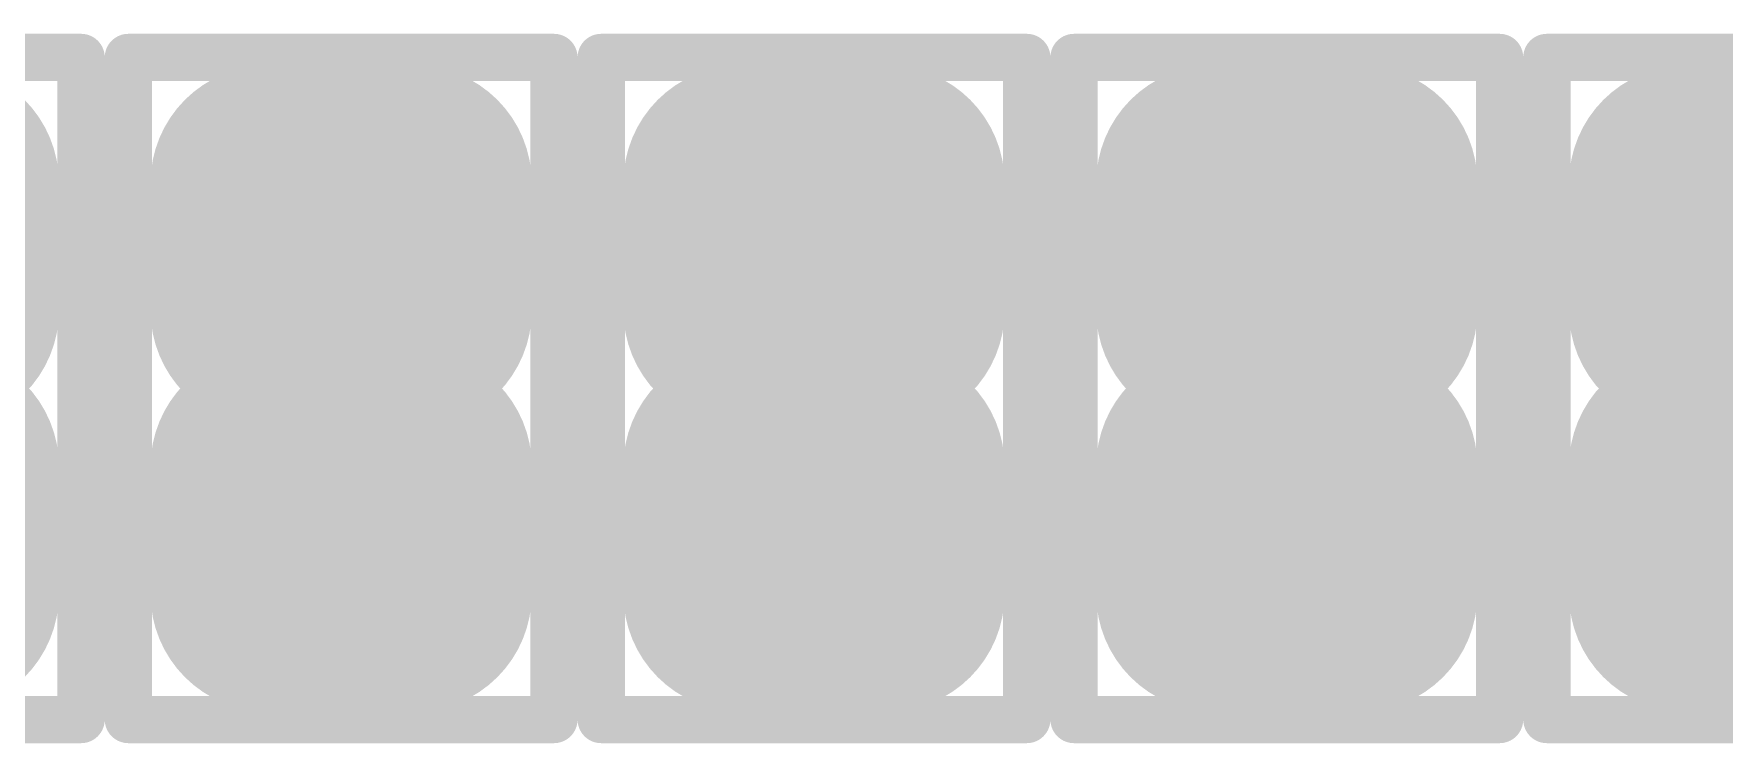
# Model space of a CAD drawing. Header units: millimetres. Extents: x 169 to 355, y 129 to 253.
# Drawn here: x 186.35 to 188.138, y 158.85 to 159.6 of the extents above; entities that cross this region are included whole.
import ezdxf

# ---------------------------------------------------------------- set-up
doc = ezdxf.new("R2010")
doc.units = ezdxf.units.MM
for name, color, linetype in [('BottomLayer', 5, 'Continuous'), ('BottomPaste', 16, 'Continuous'), ('BottomSolder', 6, 'Continuous'), ('Mechanical1', 6, 'Continuous'), ('Mechanical15', 56, 'Continuous')]:
    doc.layers.add(name, color=color, linetype=linetype)

# ---------------------------------------------------------------- blocks, each defined once
blk = doc.blocks.new('R01005_B_1336')
at = {"layer": 'BottomLayer', "const_width": 0.0225}
for points in [[(-0.2287, 0.0775, 1), (-0.2063, 0.0775, 1)], [(-0.0937, 0.0775, 1), (-0.0712, 0.0775, 1)], [(0.0712, 0.0775, 1), (0.0937, 0.0775, 1)], [(0.2063, 0.0775, 1), (0.2287, 0.0775, 1)], [(-0.2287, -0.0775, 1), (-0.2063, -0.0775, 1)], [(-0.0937, -0.0775, 1), (-0.0712, -0.0775, 1)], [(0.0712, -0.0775, 1), (0.0937, -0.0775, 1)], [(0.2063, -0.0775, 1), (0.2287, -0.0775, 1)]]:
    blk.add_lwpolyline(points, format="xyb", close=True, dxfattribs=at)
at = {"layer": 'BottomLayer'}
for points in [[(-0.0825, -0.1), (-0.0825, 0.1), (-0.2175, -0.1), (-0.2175, 0.1)], [(0.2175, -0.1), (0.2175, 0.1), (0.0825, -0.1), (0.0825, 0.1)], [(-0.06, -0.0775), (-0.06, 0.0775), (-0.24, -0.0775), (-0.24, 0.0775)], [(0.24, -0.0775), (0.24, 0.0775), (0.06, -0.0775), (0.06, 0.0775)]]:
    blk.add_solid(points, dxfattribs=at)
at = {"layer": 'BottomPaste', "const_width": 0.0225}
for points in [[(-0.2287, 0.0775, 1), (-0.2063, 0.0775, 1)], [(-0.0937, 0.0775, 1), (-0.0712, 0.0775, 1)], [(0.0712, 0.0775, 1), (0.0937, 0.0775, 1)], [(0.2063, 0.0775, 1), (0.2287, 0.0775, 1)], [(-0.2287, -0.0775, 1), (-0.2063, -0.0775, 1)], [(-0.0937, -0.0775, 1), (-0.0712, -0.0775, 1)], [(0.0712, -0.0775, 1), (0.0937, -0.0775, 1)], [(0.2063, -0.0775, 1), (0.2287, -0.0775, 1)]]:
    blk.add_lwpolyline(points, format="xyb", close=True, dxfattribs=at)
at = {"layer": 'BottomPaste'}
for points in [[(-0.0825, -0.1), (-0.0825, 0.1), (-0.2175, -0.1), (-0.2175, 0.1)], [(0.2175, -0.1), (0.2175, 0.1), (0.0825, -0.1), (0.0825, 0.1)], [(-0.06, -0.0775), (-0.06, 0.0775), (-0.24, -0.0775), (-0.24, 0.0775)], [(0.24, -0.0775), (0.24, 0.0775), (0.06, -0.0775), (0.06, 0.0775)]]:
    blk.add_solid(points, dxfattribs=at)
at = {"layer": 'BottomSolder', "const_width": 0.1241}
for points in [[(-0.2795, 0.0775, 1), (-0.1555, 0.0775, 1)], [(-0.1445, 0.0775, 1), (-0.0204, 0.0775, 1)], [(0.0204, 0.0775, 1), (0.1445, 0.0775, 1)], [(0.1555, 0.0775, 1), (0.2795, 0.0775, 1)], [(-0.2795, -0.0775, 1), (-0.1555, -0.0775, 1)], [(-0.1445, -0.0775, 1), (-0.0204, -0.0775, 1)], [(0.0204, -0.0775, 1), (0.1445, -0.0775, 1)], [(0.1555, -0.0775, 1), (0.2795, -0.0775, 1)]]:
    blk.add_lwpolyline(points, format="xyb", close=True, dxfattribs=at)
at = {"layer": 'BottomSolder'}
for points in [[(-0.0825, -0.2016), (-0.0825, 0.2016), (-0.2175, -0.2016), (-0.2175, 0.2016)], [(0.2175, -0.2016), (0.2175, 0.2016), (0.0825, -0.2016), (0.0825, 0.2016)], [(0.0416, -0.0775), (0.0416, 0.0775), (-0.3416, -0.0775), (-0.3416, 0.0775)], [(0.3416, -0.0775), (0.3416, 0.0775), (-0.0416, -0.0775), (-0.0416, 0.0775)]]:
    blk.add_solid(points, dxfattribs=at)
at = {"layer": 'Mechanical1', "const_width": 0.05}
for points in [[(-0.1999, 0.0999), (-0.1999, -0.1001)], [(-0.1999, 0.0999), (0.2001, 0.0999)], [(0.2001, 0.0999), (0.2001, -0.1001)], [(-0.1999, -0.1001), (0.2001, -0.1001)]]:
    blk.add_lwpolyline(points, dxfattribs=at)
at = {"layer": 'Mechanical1', "const_width": 0.025}
for points in [[(-0.2124, 0.0999, 1), (-0.1874, 0.0999, 1)], [(-0.2124, 0.0999, 1), (-0.1874, 0.0999, 1)], [(0.1876, 0.0999, 1), (0.2126, 0.0999, 1)], [(0.1876, 0.0999, 1), (0.2126, 0.0999, 1)], [(-0.2124, -0.1001, 1), (-0.1874, -0.1001, 1)], [(-0.2124, -0.1001, 1), (-0.1874, -0.1001, 1)], [(0.1876, -0.1001, 1), (0.2126, -0.1001, 1)], [(0.1876, -0.1001, 1), (0.2126, -0.1001, 1)]]:
    blk.add_lwpolyline(points, format="xyb", close=True, dxfattribs=at)
at = {"layer": 'Mechanical15', "const_width": 0.05}
for points in [[(-0.35, 0.225), (-0.35, -0.225)], [(-0.35, 0.225), (0.35, 0.225)], [(0.35, 0.225), (0.35, -0.225)], [(0, 0.125), (0, -0.125)], [(-0.15, 0), (0.15, 0)], [(-0.35, -0.225), (0.35, -0.225)]]:
    blk.add_lwpolyline(points, dxfattribs=at)
at = {"layer": 'Mechanical15', "const_width": 0.025}
for points in [[(-0.3625, 0.225, 1), (-0.3375, 0.225, 1)], [(-0.3625, 0.225, 1), (-0.3375, 0.225, 1)], [(0.3375, 0.225, 1), (0.3625, 0.225, 1)], [(0.3375, 0.225, 1), (0.3625, 0.225, 1)], [(-0.0125, 0.125, 1), (0.0125, 0.125, 1)], [(-0.1625, 0, 1), (-0.1375, 0, 1)], [(0.1375, 0, 1), (0.1625, 0, 1)], [(-0.0125, -0.125, 1), (0.0125, -0.125, 1)], [(-0.3625, -0.225, 1), (-0.3375, -0.225, 1)], [(-0.3625, -0.225, 1), (-0.3375, -0.225, 1)], [(0.3375, -0.225, 1), (0.3625, -0.225, 1)], [(0.3375, -0.225, 1), (0.3625, -0.225, 1)]]:
    blk.add_lwpolyline(points, format="xyb", close=True, dxfattribs=at)
blk = doc.blocks.new('R01005_B_1337')
at = {"layer": 'BottomLayer', "const_width": 0.0225}
for points in [[(-0.2287, 0.0775, 1), (-0.2063, 0.0775, 1)], [(-0.0937, 0.0775, 1), (-0.0712, 0.0775, 1)], [(0.0712, 0.0775, 1), (0.0937, 0.0775, 1)], [(0.2063, 0.0775, 1), (0.2287, 0.0775, 1)], [(-0.2287, -0.0775, 1), (-0.2063, -0.0775, 1)], [(-0.0937, -0.0775, 1), (-0.0712, -0.0775, 1)], [(0.0712, -0.0775, 1), (0.0937, -0.0775, 1)], [(0.2063, -0.0775, 1), (0.2287, -0.0775, 1)]]:
    blk.add_lwpolyline(points, format="xyb", close=True, dxfattribs=at)
at = {"layer": 'BottomLayer'}
for points in [[(-0.0825, -0.1), (-0.0825, 0.1), (-0.2175, -0.1), (-0.2175, 0.1)], [(0.2175, -0.1), (0.2175, 0.1), (0.0825, -0.1), (0.0825, 0.1)], [(-0.06, -0.0775), (-0.06, 0.0775), (-0.24, -0.0775), (-0.24, 0.0775)], [(0.24, -0.0775), (0.24, 0.0775), (0.06, -0.0775), (0.06, 0.0775)]]:
    blk.add_solid(points, dxfattribs=at)
at = {"layer": 'BottomPaste', "const_width": 0.0225}
for points in [[(-0.2287, 0.0775, 1), (-0.2063, 0.0775, 1)], [(-0.0937, 0.0775, 1), (-0.0712, 0.0775, 1)], [(0.0712, 0.0775, 1), (0.0937, 0.0775, 1)], [(0.2063, 0.0775, 1), (0.2287, 0.0775, 1)], [(-0.2287, -0.0775, 1), (-0.2063, -0.0775, 1)], [(-0.0937, -0.0775, 1), (-0.0712, -0.0775, 1)], [(0.0712, -0.0775, 1), (0.0937, -0.0775, 1)], [(0.2063, -0.0775, 1), (0.2287, -0.0775, 1)]]:
    blk.add_lwpolyline(points, format="xyb", close=True, dxfattribs=at)
at = {"layer": 'BottomPaste'}
for points in [[(-0.0825, -0.1), (-0.0825, 0.1), (-0.2175, -0.1), (-0.2175, 0.1)], [(0.2175, -0.1), (0.2175, 0.1), (0.0825, -0.1), (0.0825, 0.1)], [(-0.06, -0.0775), (-0.06, 0.0775), (-0.24, -0.0775), (-0.24, 0.0775)], [(0.24, -0.0775), (0.24, 0.0775), (0.06, -0.0775), (0.06, 0.0775)]]:
    blk.add_solid(points, dxfattribs=at)
at = {"layer": 'BottomSolder', "const_width": 0.1241}
for points in [[(-0.2795, 0.0775, 1), (-0.1555, 0.0775, 1)], [(-0.1445, 0.0775, 1), (-0.0204, 0.0775, 1)], [(0.0204, 0.0775, 1), (0.1445, 0.0775, 1)], [(0.1555, 0.0775, 1), (0.2795, 0.0775, 1)], [(-0.2795, -0.0775, 1), (-0.1555, -0.0775, 1)], [(-0.1445, -0.0775, 1), (-0.0204, -0.0775, 1)], [(0.0204, -0.0775, 1), (0.1445, -0.0775, 1)], [(0.1555, -0.0775, 1), (0.2795, -0.0775, 1)]]:
    blk.add_lwpolyline(points, format="xyb", close=True, dxfattribs=at)
at = {"layer": 'BottomSolder'}
for points in [[(-0.0825, -0.2016), (-0.0825, 0.2016), (-0.2175, -0.2016), (-0.2175, 0.2016)], [(0.2175, -0.2016), (0.2175, 0.2016), (0.0825, -0.2016), (0.0825, 0.2016)], [(0.0416, -0.0775), (0.0416, 0.0775), (-0.3416, -0.0775), (-0.3416, 0.0775)], [(0.3416, -0.0775), (0.3416, 0.0775), (-0.0416, -0.0775), (-0.0416, 0.0775)]]:
    blk.add_solid(points, dxfattribs=at)
at = {"layer": 'Mechanical1', "const_width": 0.05}
for points in [[(-0.1999, 0.0999), (-0.1999, -0.1001)], [(-0.1999, 0.0999), (0.2001, 0.0999)], [(0.2001, 0.0999), (0.2001, -0.1001)], [(-0.1999, -0.1001), (0.2001, -0.1001)]]:
    blk.add_lwpolyline(points, dxfattribs=at)
at = {"layer": 'Mechanical1', "const_width": 0.025}
for points in [[(-0.2124, 0.0999, 1), (-0.1874, 0.0999, 1)], [(-0.2124, 0.0999, 1), (-0.1874, 0.0999, 1)], [(0.1876, 0.0999, 1), (0.2126, 0.0999, 1)], [(0.1876, 0.0999, 1), (0.2126, 0.0999, 1)], [(-0.2124, -0.1001, 1), (-0.1874, -0.1001, 1)], [(-0.2124, -0.1001, 1), (-0.1874, -0.1001, 1)], [(0.1876, -0.1001, 1), (0.2126, -0.1001, 1)], [(0.1876, -0.1001, 1), (0.2126, -0.1001, 1)]]:
    blk.add_lwpolyline(points, format="xyb", close=True, dxfattribs=at)
at = {"layer": 'Mechanical15', "const_width": 0.05}
for points in [[(-0.35, 0.225), (-0.35, -0.225)], [(-0.35, 0.225), (0.35, 0.225)], [(0.35, 0.225), (0.35, -0.225)], [(0, 0.125), (0, -0.125)], [(-0.15, 0), (0.15, 0)], [(-0.35, -0.225), (0.35, -0.225)]]:
    blk.add_lwpolyline(points, dxfattribs=at)
at = {"layer": 'Mechanical15', "const_width": 0.025}
for points in [[(-0.3625, 0.225, 1), (-0.3375, 0.225, 1)], [(-0.3625, 0.225, 1), (-0.3375, 0.225, 1)], [(0.3375, 0.225, 1), (0.3625, 0.225, 1)], [(0.3375, 0.225, 1), (0.3625, 0.225, 1)], [(-0.0125, 0.125, 1), (0.0125, 0.125, 1)], [(-0.1625, 0, 1), (-0.1375, 0, 1)], [(0.1375, 0, 1), (0.1625, 0, 1)], [(-0.0125, -0.125, 1), (0.0125, -0.125, 1)], [(-0.3625, -0.225, 1), (-0.3375, -0.225, 1)], [(-0.3625, -0.225, 1), (-0.3375, -0.225, 1)], [(0.3375, -0.225, 1), (0.3625, -0.225, 1)], [(0.3375, -0.225, 1), (0.3625, -0.225, 1)]]:
    blk.add_lwpolyline(points, format="xyb", close=True, dxfattribs=at)
blk = doc.blocks.new('R01005_B_1351')
at = {"layer": 'BottomLayer', "const_width": 0.0225}
for points in [[(-0.2287, 0.0775, 1), (-0.2063, 0.0775, 1)], [(-0.0937, 0.0775, 1), (-0.0712, 0.0775, 1)], [(0.0712, 0.0775, 1), (0.0937, 0.0775, 1)], [(0.2063, 0.0775, 1), (0.2287, 0.0775, 1)], [(-0.2287, -0.0775, 1), (-0.2063, -0.0775, 1)], [(-0.0937, -0.0775, 1), (-0.0712, -0.0775, 1)], [(0.0712, -0.0775, 1), (0.0937, -0.0775, 1)], [(0.2063, -0.0775, 1), (0.2287, -0.0775, 1)]]:
    blk.add_lwpolyline(points, format="xyb", close=True, dxfattribs=at)
at = {"layer": 'BottomLayer'}
for points in [[(-0.0825, -0.1), (-0.0825, 0.1), (-0.2175, -0.1), (-0.2175, 0.1)], [(0.2175, -0.1), (0.2175, 0.1), (0.0825, -0.1), (0.0825, 0.1)], [(-0.06, -0.0775), (-0.06, 0.0775), (-0.24, -0.0775), (-0.24, 0.0775)], [(0.24, -0.0775), (0.24, 0.0775), (0.06, -0.0775), (0.06, 0.0775)]]:
    blk.add_solid(points, dxfattribs=at)
at = {"layer": 'BottomPaste', "const_width": 0.0225}
for points in [[(-0.2287, 0.0775, 1), (-0.2063, 0.0775, 1)], [(-0.0937, 0.0775, 1), (-0.0712, 0.0775, 1)], [(0.0712, 0.0775, 1), (0.0937, 0.0775, 1)], [(0.2063, 0.0775, 1), (0.2287, 0.0775, 1)], [(-0.2287, -0.0775, 1), (-0.2063, -0.0775, 1)], [(-0.0937, -0.0775, 1), (-0.0712, -0.0775, 1)], [(0.0712, -0.0775, 1), (0.0937, -0.0775, 1)], [(0.2063, -0.0775, 1), (0.2287, -0.0775, 1)]]:
    blk.add_lwpolyline(points, format="xyb", close=True, dxfattribs=at)
at = {"layer": 'BottomPaste'}
for points in [[(-0.0825, -0.1), (-0.0825, 0.1), (-0.2175, -0.1), (-0.2175, 0.1)], [(0.2175, -0.1), (0.2175, 0.1), (0.0825, -0.1), (0.0825, 0.1)], [(-0.06, -0.0775), (-0.06, 0.0775), (-0.24, -0.0775), (-0.24, 0.0775)], [(0.24, -0.0775), (0.24, 0.0775), (0.06, -0.0775), (0.06, 0.0775)]]:
    blk.add_solid(points, dxfattribs=at)
at = {"layer": 'BottomSolder', "const_width": 0.1241}
for points in [[(-0.2795, 0.0775, 1), (-0.1555, 0.0775, 1)], [(-0.1445, 0.0775, 1), (-0.0204, 0.0775, 1)], [(0.0204, 0.0775, 1), (0.1445, 0.0775, 1)], [(0.1555, 0.0775, 1), (0.2795, 0.0775, 1)], [(-0.2795, -0.0775, 1), (-0.1555, -0.0775, 1)], [(-0.1445, -0.0775, 1), (-0.0204, -0.0775, 1)], [(0.0204, -0.0775, 1), (0.1445, -0.0775, 1)], [(0.1555, -0.0775, 1), (0.2795, -0.0775, 1)]]:
    blk.add_lwpolyline(points, format="xyb", close=True, dxfattribs=at)
at = {"layer": 'BottomSolder'}
for points in [[(-0.0825, -0.2016), (-0.0825, 0.2016), (-0.2175, -0.2016), (-0.2175, 0.2016)], [(0.2175, -0.2016), (0.2175, 0.2016), (0.0825, -0.2016), (0.0825, 0.2016)], [(0.0416, -0.0775), (0.0416, 0.0775), (-0.3416, -0.0775), (-0.3416, 0.0775)], [(0.3416, -0.0775), (0.3416, 0.0775), (-0.0416, -0.0775), (-0.0416, 0.0775)]]:
    blk.add_solid(points, dxfattribs=at)
at = {"layer": 'Mechanical1', "const_width": 0.05}
for points in [[(-0.1999, 0.0999), (-0.1999, -0.1001)], [(-0.1999, 0.0999), (0.2001, 0.0999)], [(0.2001, 0.0999), (0.2001, -0.1001)], [(-0.1999, -0.1001), (0.2001, -0.1001)]]:
    blk.add_lwpolyline(points, dxfattribs=at)
at = {"layer": 'Mechanical1', "const_width": 0.025}
for points in [[(-0.2124, 0.0999, 1), (-0.1874, 0.0999, 1)], [(-0.2124, 0.0999, 1), (-0.1874, 0.0999, 1)], [(0.1876, 0.0999, 1), (0.2126, 0.0999, 1)], [(0.1876, 0.0999, 1), (0.2126, 0.0999, 1)], [(-0.2124, -0.1001, 1), (-0.1874, -0.1001, 1)], [(-0.2124, -0.1001, 1), (-0.1874, -0.1001, 1)], [(0.1876, -0.1001, 1), (0.2126, -0.1001, 1)], [(0.1876, -0.1001, 1), (0.2126, -0.1001, 1)]]:
    blk.add_lwpolyline(points, format="xyb", close=True, dxfattribs=at)
at = {"layer": 'Mechanical15', "const_width": 0.05}
for points in [[(-0.35, 0.225), (-0.35, -0.225)], [(-0.35, 0.225), (0.35, 0.225)], [(0.35, 0.225), (0.35, -0.225)], [(0, 0.125), (0, -0.125)], [(-0.15, 0), (0.15, 0)], [(-0.35, -0.225), (0.35, -0.225)]]:
    blk.add_lwpolyline(points, dxfattribs=at)
at = {"layer": 'Mechanical15', "const_width": 0.025}
for points in [[(-0.3625, 0.225, 1), (-0.3375, 0.225, 1)], [(-0.3625, 0.225, 1), (-0.3375, 0.225, 1)], [(0.3375, 0.225, 1), (0.3625, 0.225, 1)], [(0.3375, 0.225, 1), (0.3625, 0.225, 1)], [(-0.0125, 0.125, 1), (0.0125, 0.125, 1)], [(-0.1625, 0, 1), (-0.1375, 0, 1)], [(0.1375, 0, 1), (0.1625, 0, 1)], [(-0.0125, -0.125, 1), (0.0125, -0.125, 1)], [(-0.3625, -0.225, 1), (-0.3375, -0.225, 1)], [(-0.3625, -0.225, 1), (-0.3375, -0.225, 1)], [(0.3375, -0.225, 1), (0.3625, -0.225, 1)], [(0.3375, -0.225, 1), (0.3625, -0.225, 1)]]:
    blk.add_lwpolyline(points, format="xyb", close=True, dxfattribs=at)
blk = doc.blocks.new('R01005_B_1352')
at = {"layer": 'BottomLayer', "const_width": 0.0225}
for points in [[(-0.2287, 0.0775, 1), (-0.2063, 0.0775, 1)], [(-0.0937, 0.0775, 1), (-0.0712, 0.0775, 1)], [(0.0712, 0.0775, 1), (0.0937, 0.0775, 1)], [(0.2063, 0.0775, 1), (0.2287, 0.0775, 1)], [(-0.2287, -0.0775, 1), (-0.2063, -0.0775, 1)], [(-0.0937, -0.0775, 1), (-0.0712, -0.0775, 1)], [(0.0712, -0.0775, 1), (0.0937, -0.0775, 1)], [(0.2063, -0.0775, 1), (0.2287, -0.0775, 1)]]:
    blk.add_lwpolyline(points, format="xyb", close=True, dxfattribs=at)
at = {"layer": 'BottomLayer'}
for points in [[(-0.0825, -0.1), (-0.0825, 0.1), (-0.2175, -0.1), (-0.2175, 0.1)], [(0.2175, -0.1), (0.2175, 0.1), (0.0825, -0.1), (0.0825, 0.1)], [(-0.06, -0.0775), (-0.06, 0.0775), (-0.24, -0.0775), (-0.24, 0.0775)], [(0.24, -0.0775), (0.24, 0.0775), (0.06, -0.0775), (0.06, 0.0775)]]:
    blk.add_solid(points, dxfattribs=at)
at = {"layer": 'BottomPaste', "const_width": 0.0225}
for points in [[(-0.2287, 0.0775, 1), (-0.2063, 0.0775, 1)], [(-0.0937, 0.0775, 1), (-0.0712, 0.0775, 1)], [(0.0712, 0.0775, 1), (0.0937, 0.0775, 1)], [(0.2063, 0.0775, 1), (0.2287, 0.0775, 1)], [(-0.2287, -0.0775, 1), (-0.2063, -0.0775, 1)], [(-0.0937, -0.0775, 1), (-0.0712, -0.0775, 1)], [(0.0712, -0.0775, 1), (0.0937, -0.0775, 1)], [(0.2063, -0.0775, 1), (0.2287, -0.0775, 1)]]:
    blk.add_lwpolyline(points, format="xyb", close=True, dxfattribs=at)
at = {"layer": 'BottomPaste'}
for points in [[(-0.0825, -0.1), (-0.0825, 0.1), (-0.2175, -0.1), (-0.2175, 0.1)], [(0.2175, -0.1), (0.2175, 0.1), (0.0825, -0.1), (0.0825, 0.1)], [(-0.06, -0.0775), (-0.06, 0.0775), (-0.24, -0.0775), (-0.24, 0.0775)], [(0.24, -0.0775), (0.24, 0.0775), (0.06, -0.0775), (0.06, 0.0775)]]:
    blk.add_solid(points, dxfattribs=at)
at = {"layer": 'BottomSolder', "const_width": 0.1241}
for points in [[(-0.2795, 0.0775, 1), (-0.1555, 0.0775, 1)], [(-0.1445, 0.0775, 1), (-0.0204, 0.0775, 1)], [(0.0204, 0.0775, 1), (0.1445, 0.0775, 1)], [(0.1555, 0.0775, 1), (0.2795, 0.0775, 1)], [(-0.2795, -0.0775, 1), (-0.1555, -0.0775, 1)], [(-0.1445, -0.0775, 1), (-0.0204, -0.0775, 1)], [(0.0204, -0.0775, 1), (0.1445, -0.0775, 1)], [(0.1555, -0.0775, 1), (0.2795, -0.0775, 1)]]:
    blk.add_lwpolyline(points, format="xyb", close=True, dxfattribs=at)
at = {"layer": 'BottomSolder'}
for points in [[(-0.0825, -0.2016), (-0.0825, 0.2016), (-0.2175, -0.2016), (-0.2175, 0.2016)], [(0.2175, -0.2016), (0.2175, 0.2016), (0.0825, -0.2016), (0.0825, 0.2016)], [(0.0416, -0.0775), (0.0416, 0.0775), (-0.3416, -0.0775), (-0.3416, 0.0775)], [(0.3416, -0.0775), (0.3416, 0.0775), (-0.0416, -0.0775), (-0.0416, 0.0775)]]:
    blk.add_solid(points, dxfattribs=at)
at = {"layer": 'Mechanical1', "const_width": 0.05}
for points in [[(-0.1999, 0.0999), (-0.1999, -0.1001)], [(-0.1999, 0.0999), (0.2001, 0.0999)], [(0.2001, 0.0999), (0.2001, -0.1001)], [(-0.1999, -0.1001), (0.2001, -0.1001)]]:
    blk.add_lwpolyline(points, dxfattribs=at)
at = {"layer": 'Mechanical1', "const_width": 0.025}
for points in [[(-0.2124, 0.0999, 1), (-0.1874, 0.0999, 1)], [(-0.2124, 0.0999, 1), (-0.1874, 0.0999, 1)], [(0.1876, 0.0999, 1), (0.2126, 0.0999, 1)], [(0.1876, 0.0999, 1), (0.2126, 0.0999, 1)], [(-0.2124, -0.1001, 1), (-0.1874, -0.1001, 1)], [(-0.2124, -0.1001, 1), (-0.1874, -0.1001, 1)], [(0.1876, -0.1001, 1), (0.2126, -0.1001, 1)], [(0.1876, -0.1001, 1), (0.2126, -0.1001, 1)]]:
    blk.add_lwpolyline(points, format="xyb", close=True, dxfattribs=at)
at = {"layer": 'Mechanical15', "const_width": 0.05}
for points in [[(-0.35, 0.225), (-0.35, -0.225)], [(-0.35, 0.225), (0.35, 0.225)], [(0.35, 0.225), (0.35, -0.225)], [(0, 0.125), (0, -0.125)], [(-0.15, 0), (0.15, 0)], [(-0.35, -0.225), (0.35, -0.225)]]:
    blk.add_lwpolyline(points, dxfattribs=at)
at = {"layer": 'Mechanical15', "const_width": 0.025}
for points in [[(-0.3625, 0.225, 1), (-0.3375, 0.225, 1)], [(-0.3625, 0.225, 1), (-0.3375, 0.225, 1)], [(0.3375, 0.225, 1), (0.3625, 0.225, 1)], [(0.3375, 0.225, 1), (0.3625, 0.225, 1)], [(-0.0125, 0.125, 1), (0.0125, 0.125, 1)], [(-0.1625, 0, 1), (-0.1375, 0, 1)], [(0.1375, 0, 1), (0.1625, 0, 1)], [(-0.0125, -0.125, 1), (0.0125, -0.125, 1)], [(-0.3625, -0.225, 1), (-0.3375, -0.225, 1)], [(-0.3625, -0.225, 1), (-0.3375, -0.225, 1)], [(0.3375, -0.225, 1), (0.3625, -0.225, 1)], [(0.3375, -0.225, 1), (0.3625, -0.225, 1)]]:
    blk.add_lwpolyline(points, format="xyb", close=True, dxfattribs=at)
blk = doc.blocks.new('R01005_B_1353')
at = {"layer": 'BottomLayer', "const_width": 0.0225}
for points in [[(-0.2287, 0.0775, 1), (-0.2063, 0.0775, 1)], [(-0.0937, 0.0775, 1), (-0.0712, 0.0775, 1)], [(0.0712, 0.0775, 1), (0.0937, 0.0775, 1)], [(0.2063, 0.0775, 1), (0.2287, 0.0775, 1)], [(-0.2287, -0.0775, 1), (-0.2063, -0.0775, 1)], [(-0.0937, -0.0775, 1), (-0.0712, -0.0775, 1)], [(0.0712, -0.0775, 1), (0.0937, -0.0775, 1)], [(0.2063, -0.0775, 1), (0.2287, -0.0775, 1)]]:
    blk.add_lwpolyline(points, format="xyb", close=True, dxfattribs=at)
at = {"layer": 'BottomLayer'}
for points in [[(-0.0825, -0.1), (-0.0825, 0.1), (-0.2175, -0.1), (-0.2175, 0.1)], [(0.2175, -0.1), (0.2175, 0.1), (0.0825, -0.1), (0.0825, 0.1)], [(-0.06, -0.0775), (-0.06, 0.0775), (-0.24, -0.0775), (-0.24, 0.0775)], [(0.24, -0.0775), (0.24, 0.0775), (0.06, -0.0775), (0.06, 0.0775)]]:
    blk.add_solid(points, dxfattribs=at)
at = {"layer": 'BottomPaste', "const_width": 0.0225}
for points in [[(-0.2287, 0.0775, 1), (-0.2063, 0.0775, 1)], [(-0.0937, 0.0775, 1), (-0.0712, 0.0775, 1)], [(0.0712, 0.0775, 1), (0.0937, 0.0775, 1)], [(0.2063, 0.0775, 1), (0.2287, 0.0775, 1)], [(-0.2287, -0.0775, 1), (-0.2063, -0.0775, 1)], [(-0.0937, -0.0775, 1), (-0.0712, -0.0775, 1)], [(0.0712, -0.0775, 1), (0.0937, -0.0775, 1)], [(0.2063, -0.0775, 1), (0.2287, -0.0775, 1)]]:
    blk.add_lwpolyline(points, format="xyb", close=True, dxfattribs=at)
at = {"layer": 'BottomPaste'}
for points in [[(-0.0825, -0.1), (-0.0825, 0.1), (-0.2175, -0.1), (-0.2175, 0.1)], [(0.2175, -0.1), (0.2175, 0.1), (0.0825, -0.1), (0.0825, 0.1)], [(-0.06, -0.0775), (-0.06, 0.0775), (-0.24, -0.0775), (-0.24, 0.0775)], [(0.24, -0.0775), (0.24, 0.0775), (0.06, -0.0775), (0.06, 0.0775)]]:
    blk.add_solid(points, dxfattribs=at)
at = {"layer": 'BottomSolder', "const_width": 0.1241}
for points in [[(-0.2795, 0.0775, 1), (-0.1555, 0.0775, 1)], [(-0.1445, 0.0775, 1), (-0.0204, 0.0775, 1)], [(0.0204, 0.0775, 1), (0.1445, 0.0775, 1)], [(0.1555, 0.0775, 1), (0.2795, 0.0775, 1)], [(-0.2795, -0.0775, 1), (-0.1555, -0.0775, 1)], [(-0.1445, -0.0775, 1), (-0.0204, -0.0775, 1)], [(0.0204, -0.0775, 1), (0.1445, -0.0775, 1)], [(0.1555, -0.0775, 1), (0.2795, -0.0775, 1)]]:
    blk.add_lwpolyline(points, format="xyb", close=True, dxfattribs=at)
at = {"layer": 'BottomSolder'}
for points in [[(-0.0825, -0.2016), (-0.0825, 0.2016), (-0.2175, -0.2016), (-0.2175, 0.2016)], [(0.2175, -0.2016), (0.2175, 0.2016), (0.0825, -0.2016), (0.0825, 0.2016)], [(0.0416, -0.0775), (0.0416, 0.0775), (-0.3416, -0.0775), (-0.3416, 0.0775)], [(0.3416, -0.0775), (0.3416, 0.0775), (-0.0416, -0.0775), (-0.0416, 0.0775)]]:
    blk.add_solid(points, dxfattribs=at)
at = {"layer": 'Mechanical1', "const_width": 0.05}
for points in [[(-0.1999, 0.0999), (-0.1999, -0.1001)], [(-0.1999, 0.0999), (0.2001, 0.0999)], [(0.2001, 0.0999), (0.2001, -0.1001)], [(-0.1999, -0.1001), (0.2001, -0.1001)]]:
    blk.add_lwpolyline(points, dxfattribs=at)
at = {"layer": 'Mechanical1', "const_width": 0.025}
for points in [[(-0.2124, 0.0999, 1), (-0.1874, 0.0999, 1)], [(-0.2124, 0.0999, 1), (-0.1874, 0.0999, 1)], [(0.1876, 0.0999, 1), (0.2126, 0.0999, 1)], [(0.1876, 0.0999, 1), (0.2126, 0.0999, 1)], [(-0.2124, -0.1001, 1), (-0.1874, -0.1001, 1)], [(-0.2124, -0.1001, 1), (-0.1874, -0.1001, 1)], [(0.1876, -0.1001, 1), (0.2126, -0.1001, 1)], [(0.1876, -0.1001, 1), (0.2126, -0.1001, 1)]]:
    blk.add_lwpolyline(points, format="xyb", close=True, dxfattribs=at)
at = {"layer": 'Mechanical15', "const_width": 0.05}
for points in [[(-0.35, 0.225), (-0.35, -0.225)], [(-0.35, 0.225), (0.35, 0.225)], [(0.35, 0.225), (0.35, -0.225)], [(0, 0.125), (0, -0.125)], [(-0.15, 0), (0.15, 0)], [(-0.35, -0.225), (0.35, -0.225)]]:
    blk.add_lwpolyline(points, dxfattribs=at)
at = {"layer": 'Mechanical15', "const_width": 0.025}
for points in [[(-0.3625, 0.225, 1), (-0.3375, 0.225, 1)], [(-0.3625, 0.225, 1), (-0.3375, 0.225, 1)], [(0.3375, 0.225, 1), (0.3625, 0.225, 1)], [(0.3375, 0.225, 1), (0.3625, 0.225, 1)], [(-0.0125, 0.125, 1), (0.0125, 0.125, 1)], [(-0.1625, 0, 1), (-0.1375, 0, 1)], [(0.1375, 0, 1), (0.1625, 0, 1)], [(-0.0125, -0.125, 1), (0.0125, -0.125, 1)], [(-0.3625, -0.225, 1), (-0.3375, -0.225, 1)], [(-0.3625, -0.225, 1), (-0.3375, -0.225, 1)], [(0.3375, -0.225, 1), (0.3625, -0.225, 1)], [(0.3375, -0.225, 1), (0.3625, -0.225, 1)]]:
    blk.add_lwpolyline(points, format="xyb", close=True, dxfattribs=at)

msp = doc.modelspace()

# ---------------------------------------------------------------- block references
at = {"rotation": 90}
for name, p in [('R01005_B_1337', (186.175, 159.225)), ('R01005_B_1336', (186.675, 159.225)), ('R01005_B_1353', (187.175, 159.225)), ('R01005_B_1352', (187.675, 159.225)), ('R01005_B_1351', (188.175, 159.225))]:
    msp.add_blockref(name, p, dxfattribs=at)

doc.saveas('drawing.dxf')
